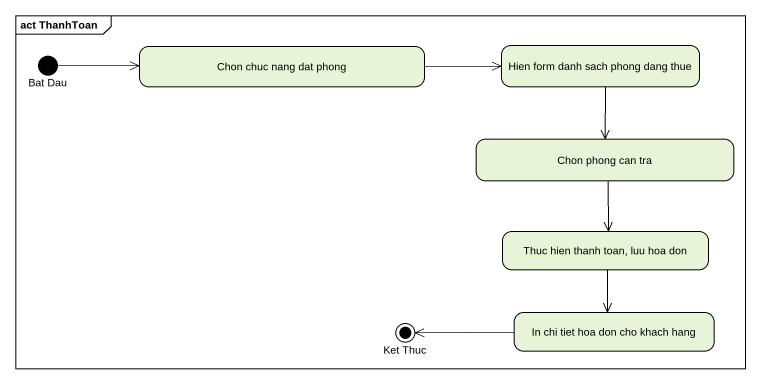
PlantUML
@startuml
mainframe act ThanhToan
hide empty description
state "Chon chuc nang dat phong" as Chon_chuc_nang_dat_phong
state "Hien form danh sach phong dang thue" as Hien_form_danh_sach_phong
state "Bat Dau" as Bat_Dau <<start>>
state "Chon phong can tra" as Chon_phong_can_tra
state "Thuc hien thanh toan, luu hoa don" as Thuc_hien_thanh_toan_luu
state "In chi tiet hoa don cho khach hang" as In_chi_tiet_hoa_don_cho
state "Ket Thuc" as Ket_Thuc <<end>>
Chon_chuc_nang_dat_phong -right-> Hien_form_danh_sach_phong
Hien_form_danh_sach_phong --> Chon_phong_can_tra
Bat_Dau -right-> Chon_chuc_nang_dat_phong
Chon_phong_can_tra --> Thuc_hien_thanh_toan_luu
Thuc_hien_thanh_toan_luu --> In_chi_tiet_hoa_don_cho
In_chi_tiet_hoa_don_cho -left-> Ket_Thuc
@enduml
